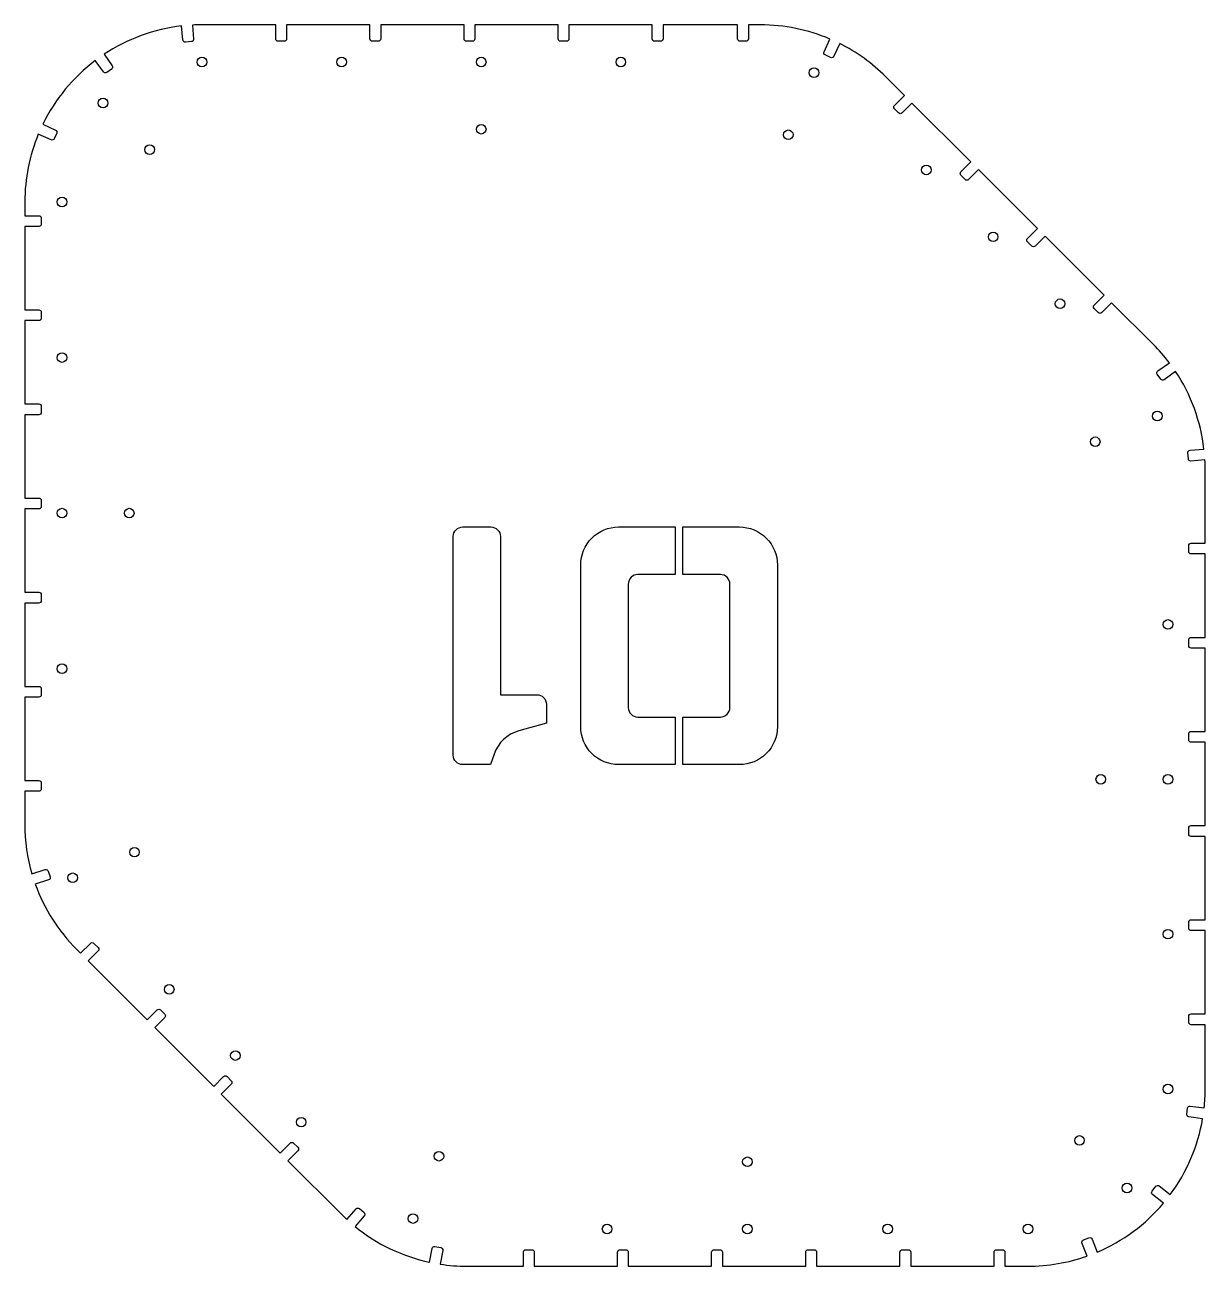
# Model space of a CAD drawing. Header units: millimetres. Extents: x -485 to 6, y -506 to 11.
import ezdxf

# ---------------------------------------------------------------- set-up
doc = ezdxf.new("R2010")
doc.units = ezdxf.units.MM
doc.layers.get('0').update_dxf_attribs({"linetype": 'CONTINUOUS'})

msp = doc.modelspace()

# ---------------------------------------------------------------- linework, layer by layer
for points in [[(-38.18, -108.99), (-39.95, -107.23, -0.414214), (-39.95, -105.81), (-35.8, -101.66), (-60.35, -77.11), (-64.5, -81.26, -0.414214), (-65.92, -81.26), (-67.69, -79.49, -0.414214), (-67.69, -78.08), (-63.53, -73.92), (-88.08, -49.37), (-92.24, -53.53, -0.414214), (-93.65, -53.53), (-95.42, -51.76, -0.414214), (-95.42, -50.34), (-91.27, -46.19), (-115.82, -21.64), (-119.97, -25.79, -0.414214), (-121.39, -25.79), (-123.15, -24.02, -0.414214), (-123.15, -22.61), (-119, -18.46), (-126.77, -10.69, 0.080556), (-145.94, 3.13), (-148.39, -2.17, -0.414214), (-149.72, -2.66), (-151.99, -1.61, -0.414214), (-152.47, -0.28), (-150.02, 5.02, 0.101066), (-178.96, 10.93), (-183.95, 10.93), (-183.95, 5.06, -0.414214), (-184.95, 4.06), (-187.45, 4.06, -0.414214), (-188.45, 5.06), (-188.45, 10.93), (-219.52, 10.93), (-219.52, 5.06, -0.414214), (-220.52, 4.06), (-223.02, 4.06, -0.414214), (-224.02, 5.06), (-224.02, 10.93), (-258.74, 10.93), (-258.74, 5.06, -0.414214), (-259.74, 4.06), (-262.24, 4.06, -0.414214), (-263.24, 5.06), (-263.24, 10.93), (-297.96, 10.93), (-297.96, 5.06, -0.414214), (-298.96, 4.06), (-301.46, 4.06, -0.414214), (-302.46, 5.06), (-302.46, 10.93), (-337.19, 10.93), (-337.19, 5.06, -0.414214), (-338.19, 4.06), (-340.69, 4.06, -0.414214), (-341.69, 5.06), (-341.69, 10.93), (-376.41, 10.93), (-376.41, 5.06, -0.414214), (-377.41, 4.06), (-379.91, 4.06, -0.414214), (-380.91, 5.06), (-380.91, 10.93), (-411.64, 10.93, 0.01351), (-415.63, 10.83), (-415.13, 5.01, -0.414214), (-416.05, 3.92), (-418.54, 3.71, -0.414214), (-419.62, 4.63), (-420.11, 10.45, 0.11814), (-452.42, -1.36), (-449.05, -6.12, -0.414214), (-449.29, -7.52), (-451.33, -8.96, -0.414214), (-452.72, -8.72), (-456.1, -3.96, 0.11814), (-477.98, -30.51), (-472.65, -32.91, -0.414214), (-472.15, -34.23), (-473.18, -36.51, -0.414214), (-474.5, -37.01), (-479.83, -34.61, 0.098588), (-485.45, -62.88), (-485.45, -68.59), (-479.58, -68.59, -0.414214), (-478.58, -69.59), (-478.58, -72.09, -0.414214), (-479.58, -73.09), (-485.45, -73.09), (-485.45, -107.81), (-479.58, -107.81, -0.414214), (-478.58, -108.81), (-478.58, -111.31, -0.414214), (-479.58, -112.31), (-485.45, -112.31), (-485.45, -147.03), (-479.58, -147.03, -0.414214), (-478.58, -148.03), (-478.58, -150.53, -0.414214), (-479.58, -151.53), (-485.45, -151.53), (-485.45, -186.25), (-479.58, -186.25, -0.414214), (-478.58, -187.25), (-478.58, -189.75, -0.414214), (-479.58, -190.75), (-485.45, -190.75), (-485.45, -225.48), (-479.58, -225.48, -0.414214), (-478.58, -226.48), (-478.58, -228.98, -0.414214), (-479.58, -229.98), (-485.45, -229.98), (-485.45, -264.7), (-479.58, -264.7, -0.414214), (-478.58, -265.7), (-478.58, -268.2, -0.414214), (-479.58, -269.2), (-485.45, -269.2), (-485.45, -303.92), (-479.58, -303.92, -0.414214), (-478.58, -304.92), (-478.58, -307.42, -0.414214), (-479.58, -308.42), (-485.45, -308.42), (-485.45, -322.13, 0.071292), (-482.48, -342.86), (-476.93, -341.05, -0.414214), (-475.67, -341.69), (-474.9, -344.07, -0.414214), (-475.54, -345.33), (-481.09, -347.14, 0.11038), (-463.83, -374.32), (-462.24, -375.92), (-458.08, -371.77, -0.414214), (-456.67, -371.77), (-454.9, -373.53, -0.414214), (-454.9, -374.95), (-459.05, -379.1), (-434.5, -403.66), (-430.35, -399.5, -0.414214), (-428.93, -399.5), (-427.17, -401.27, -0.414214), (-427.17, -402.68), (-431.32, -406.84), (-406.77, -431.39), (-402.61, -427.24, -0.414214), (-401.2, -427.24), (-399.43, -429, -0.414214), (-399.43, -430.42), (-403.59, -434.57), (-379.03, -459.12), (-374.88, -454.97, -0.414214), (-373.47, -454.97), (-371.7, -456.74, -0.414214), (-371.7, -458.15), (-375.85, -462.31), (-353.51, -484.65, 0.010585), (-351.25, -486.81), (-347.44, -482.39, -0.414214), (-346.02, -482.29), (-344.13, -483.92, -0.414214), (-344.03, -485.33), (-347.85, -489.75, 0.11814), (-316.83, -504.62), (-315.77, -498.87, -0.414214), (-314.61, -498.07), (-312.15, -498.52, -0.414214), (-311.35, -499.69), (-312.4, -505.43, 0.037702), (-301.31, -506.27), (-277.72, -506.27), (-277.72, -500.39, -0.414214), (-276.72, -499.39), (-274.22, -499.39, -0.414214), (-273.22, -500.39), (-273.22, -506.27), (-238.5, -506.27), (-238.5, -500.39, -0.414214), (-237.5, -499.39), (-235, -499.39, -0.414214), (-234, -500.39), (-234, -506.27), (-199.28, -506.27), (-199.28, -500.39, -0.414214), (-198.28, -499.39), (-195.78, -499.39, -0.414214), (-194.78, -500.39), (-194.78, -506.27), (-160.05, -506.27), (-160.05, -500.39, -0.414214), (-159.05, -499.39), (-156.55, -499.39, -0.414214), (-155.55, -500.39), (-155.55, -506.27), (-120.83, -506.27), (-120.83, -500.39, -0.414214), (-119.83, -499.39), (-117.33, -499.39, -0.414214), (-116.33, -500.39), (-116.33, -506.27), (-81.61, -506.27), (-81.61, -500.39, -0.414214), (-80.61, -499.39), (-78.11, -499.39, -0.414214), (-77.11, -500.39), (-77.11, -506.27), (-67.47, -506.27, 0.085151), (-42.87, -502.05), (-44.98, -496.6, -0.414214), (-44.41, -495.31), (-42.08, -494.4, -0.414214), (-40.79, -494.97), (-38.67, -500.42, 0.11814), (-11, -479.99), (-15.58, -476.36, -0.414214), (-15.74, -474.96), (-14.19, -473, -0.414214), (-12.79, -472.83), (-8.21, -476.46, 0.11814), (5.3, -444.82), (-0.48, -444.01, -0.414214), (-1.34, -442.89), (-0.99, -440.41, -0.414214), (0.14, -439.56), (5.92, -440.36, 0.02684), (6.35, -432.45), (6.35, -405.65), (0.47, -405.65, -0.414214), (-0.53, -404.65), (-0.53, -402.15, -0.414214), (0.47, -401.15), (6.35, -401.15), (6.35, -366.43), (0.47, -366.43, -0.414214), (-0.53, -365.43), (-0.53, -362.93, -0.414214), (0.47, -361.93), (6.35, -361.93), (6.35, -327.21), (0.47, -327.21, -0.414214), (-0.53, -326.21), (-0.53, -323.71, -0.414214), (0.47, -322.71), (6.35, -322.71), (6.35, -287.99), (0.47, -287.99, -0.414214), (-0.53, -286.99), (-0.53, -284.49, -0.414214), (0.47, -283.49), (6.35, -283.49), (6.35, -248.77), (0.47, -248.77, -0.414214), (-0.53, -247.77), (-0.53, -245.27, -0.414214), (0.47, -244.27), (6.35, -244.27), (6.35, -209.54), (0.47, -209.54, -0.414214), (-0.53, -208.54), (-0.53, -206.04, -0.414214), (0.47, -205.04), (6.35, -205.04), (6.35, -174.38, 0.013728), (6.23, -170.33), (0.41, -170.82, -0.414214), (-0.67, -169.91), (-0.88, -167.42, -0.414214), (0.03, -166.34), (5.85, -165.84, 0.11814), (-5.98, -133.54), (-10.75, -136.92, -0.414214), (-12.14, -136.68), (-13.59, -134.64, -0.414214), (-13.35, -133.24), (-8.58, -129.87, 0.034555), (-15.27, -122.18), (-32.62, -104.84), (-36.77, -108.99, -0.414214)], [(-268.16, -272.13), (-268.16, -280.02), (-279.68, -283.26, 0.246208), (-289.88, -292.9), (-291.4, -297.3), (-303.01, -297.3, -0.414214), (-306.96, -293.35), (-306.96, -202.24, -0.414214), (-303.01, -198.29), (-291.25, -198.29, -0.414214), (-287.31, -202.24), (-287.31, -268.18), (-272.1, -268.18, -0.414214)], [(-234.02, -273.53, 0.414214), (-230.08, -277.48), (-214.44, -277.48), (-214.44, -297.3), (-238.06, -297.3, -0.414214), (-253.84, -281.52), (-253.84, -214.07, -0.414214), (-238.06, -198.29), (-214.44, -198.29), (-214.44, -218.11), (-230.08, -218.11, 0.414214), (-234.02, -222.05)], [(-191.7, -222.05, 0.414214), (-195.64, -218.11), (-211.28, -218.11), (-211.28, -198.29), (-187.66, -198.29, -0.414214), (-171.88, -214.07), (-171.88, -281.52, -0.414214), (-187.66, -297.3), (-211.28, -297.3), (-211.28, -277.48), (-195.64, -277.48, 0.414214), (-191.7, -273.53)]]:
    msp.add_lwpolyline(points, format="xyb", close=True)
for centre in [(-411.64, -4.57), (-353.47, -4.57), (-295.3, -4.57), (-237.13, -4.57), (-156.65, -9.01), (-452.87, -21.65), (-295.3, -32.57), (-167.36, -34.87), (-433.46, -41.06), (-109.86, -49.52), (-469.95, -62.88), (-81.98, -77.39), (-54.11, -105.27), (-469.95, -127.69), (-13.59, -152.06), (-39.46, -162.77), (-469.95, -192.5), (-441.95, -192.5), (-9.15, -238.89), (-469.95, -257.32), (-37.15, -303.41), (-9.15, -303.41), (-439.75, -333.77), (-465.52, -344.44), (-9.15, -367.93), (-425.29, -390.94), (-397.71, -418.52), (-9.15, -432.45), (-370.31, -446.28), (-46.03, -453.89), (-312.92, -460.46), (-184.39, -462.77), (-26.23, -473.69), (-323.73, -486.43), (-242.85, -490.77), (-184.39, -490.77), (-125.93, -490.77), (-67.47, -490.77)]:
    msp.add_circle(centre, 2)

doc.saveas('drawing.dxf')
